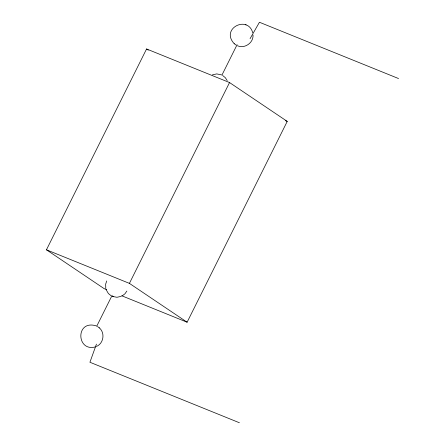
<?xml version="1.0" encoding="UTF-8"?>
<svg xmlns="http://www.w3.org/2000/svg" width="445" height="445" viewBox="0 0 445 445"><rect width="100%" height="100%" fill="white"/><g stroke="black" fill="none" stroke-linecap="round" stroke-linejoin="round"><path stroke-width="0.67" d="M253.033 34.96C253.611 42.854 244.555 49.033 237.424 45.735M96.448 344.124L89.923 362.252L239.399 422.75M106.705 280.945L105.66 284.183L105.793 288.549M106.717 289.678L104.147 288.638L46.447 249.795L146.572 48.972L229.542 82.553L287.236 121.396L187.111 322.219L121.507 295.669M96.682 326.313L112.185 295.224M221.922 75.122L237.113 44.656M187.111 322.219L129.412 283.376L229.542 82.553M126.853 291.069L124.967 293.761L122.375 295.791M250.062 38.687L259.441 22.25L398.553 78.548M96.359 346.494C103.691 343.584 105.309 332.749 99.229 327.781M212.393 74.855L216.737 73.909L221.404 74.843M121.29 296.337L116.946 297.282L112.513 296.437M95.241 346.933C76.434 352.001 75.311 319.421 96.248 325.874M252.749 32.785C247.848 14.757 220.086 28.602 234.281 43.76M246.102 24.926L245.256 24.609M112.44 296.409L113.291 296.726M285.306 120.612L287.236 121.396M46.447 249.795L129.412 283.376M236.028 45.028L234.181 43.677M222.645 75.483L225.309 77.664L227.184 80.562M111.044 295.708L108.374 293.528L106.094 289.606M97.483 326.508L99.33 327.865M146.572 48.972L148.291 50.129"/></g></svg>
